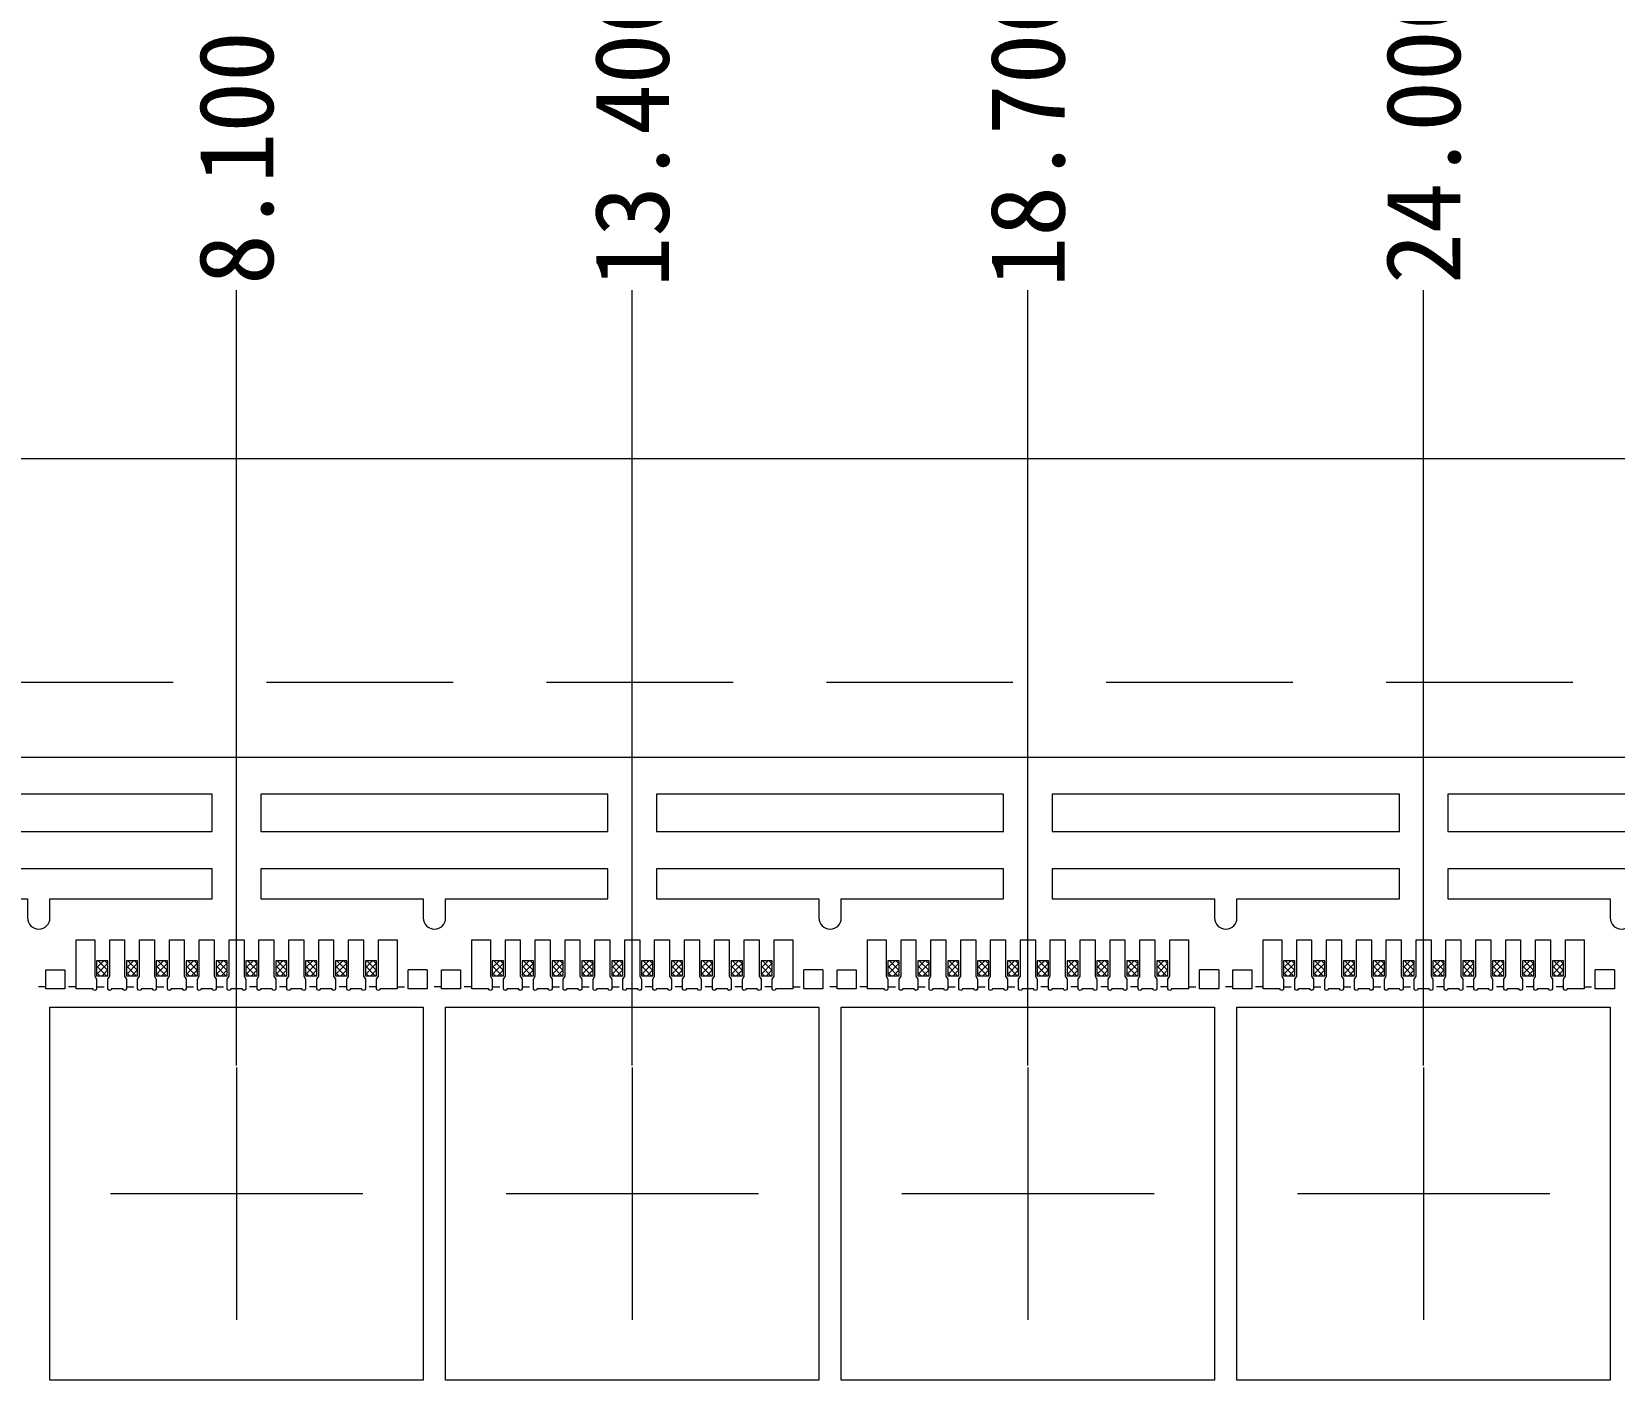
# Model space of a CAD drawing. Extents: x -140 to 3541, y -503 to -95.
# Drawn here: x 3244.92 to 3266.12, y -285.41 to -267.19 of the extents above; entities that cross this region are included whole.
import ezdxf

# ---------------------------------------------------------------- set-up
doc = ezdxf.new("R2010")
doc.units = 0
doc.header["$LTSCALE"] = 5
doc.header["$MEASUREMENT"] = 0
doc.header["$PDMODE"] = 3
for name, pattern in [('CENTER', [2, 1.25, -0.25, 0.25, -0.25]), ('DASHED', [0.75, 0.5, -0.25]), ('HIDDEN', [0.375, 0.25, -0.125])]:
    doc.linetypes.add(name, pattern=pattern)
doc.layers.get('0').update_dxf_attribs({"linetype": 'CONTINUOUS'})
doc.layers.get('Defpoints').update_dxf_attribs({"linetype": 'CONTINUOUS'})
for name, color, linetype in [('1', 7, 'CONTINUOUS'), ('1D', 4, 'CONTINUOUS'), ('center', 1, 'CONTINUOUS'), ('PKG', 2, 'CONTINUOUS'), ('PLATING', 3, 'CONTINUOUS'), ('标注', 4, 'CONTINUOUS')]:
    doc.layers.add(name, color=color, linetype=linetype)
doc.layers.add('标注线', color=3, linetype='CONTINUOUS', lineweight=18)
doc.styles.add('SIMPLEX', font='SIMPLEX')
doc.styles.add('宋体', font='')
doc.styles.get('宋体').set_extended_font_data('SimSun')
doc.dimstyles.new('副本Standard', dxfattribs={"dimtxt": 0.05, "dimasz": 0.05, "dimexe": 0.07, "dimexo": 0.07, "dimgap": 0.07, "dimtad": 1, "dimzin": 1, "dimdsep": 46, "dimtxsty": 'SIMPLEX', "dimcen": 0.1, "dimclrd": 256, "dimclre": 256, "dimclrt": 256, "dimadec": 0, "dimazin": 0, "dimtfac": 1, "dimtofl": 0, "dimtmove": 0, "dimatfit": 0, "dimfxl": 1, "dimlwd": -1, "dimlwe": -1, "dimarcsym": 0})

# ---------------------------------------------------------------- blocks, each defined once
blk = doc.blocks.new('*D84')
at = {"layer": 'Defpoints', "color": 0}
for p in [(3247.664, -270.656), (3239.564, -274.423), (3247.664, -281.071)]:
    blk.add_point(p, dxfattribs=at)
at = {"layer": '标注', "lineweight": 0}
blk.add_line((3247.664, -281.046), (3247.664, -270.656), dxfattribs=at)
at = {"layer": '标注', "lineweight": 0, "insert": (3247.664, -268.885), "char_height": 1, "attachment_point": 5, "rotation": 90, "style": '宋体'}
blk.add_mtext('8.100', dxfattribs=at)
blk = doc.blocks.new('*D85')
at = {"layer": 'Defpoints', "color": 0}
for p in [(3252.964, -270.656), (3239.564, -274.423), (3252.964, -281.071)]:
    blk.add_point(p, dxfattribs=at)
at = {"layer": '标注', "lineweight": 0}
blk.add_line((3252.964, -281.046), (3252.964, -270.656), dxfattribs=at)
at = {"layer": '标注', "lineweight": 0, "insert": (3252.964, -268.578), "char_height": 1, "attachment_point": 5, "rotation": 90, "style": '宋体'}
blk.add_mtext('13.400', dxfattribs=at)
blk = doc.blocks.new('*D86')
at = {"layer": 'Defpoints', "color": 0}
for p in [(3258.264, -270.656), (3239.564, -274.423), (3258.264, -281.071)]:
    blk.add_point(p, dxfattribs=at)
at = {"layer": '标注', "lineweight": 0}
blk.add_line((3258.264, -281.046), (3258.264, -270.656), dxfattribs=at)
at = {"layer": '标注', "lineweight": 0, "insert": (3258.264, -268.578), "char_height": 1, "attachment_point": 5, "rotation": 90, "style": '宋体'}
blk.add_mtext('18.700', dxfattribs=at)
blk = doc.blocks.new('*D87')
at = {"layer": 'Defpoints', "color": 0}
for p in [(3263.564, -270.656), (3239.564, -274.423), (3263.564, -281.071)]:
    blk.add_point(p, dxfattribs=at)
at = {"layer": '标注', "lineweight": 0}
blk.add_line((3263.564, -281.046), (3263.564, -270.656), dxfattribs=at)
at = {"layer": '标注', "lineweight": 0, "insert": (3263.564, -268.533), "char_height": 1, "attachment_point": 5, "rotation": 90, "style": '宋体'}
blk.add_mtext('24.000', dxfattribs=at)
blk = doc.blocks.new('*D88')
at = {"layer": 'Defpoints', "color": 0}
for p in [(3268.864, -270.656), (3239.564, -274.423), (3268.864, -281.071)]:
    blk.add_point(p, dxfattribs=at)
at = {"layer": '标注', "lineweight": 0}
blk.add_line((3268.864, -281.046), (3268.864, -270.656), dxfattribs=at)
at = {"layer": '标注', "lineweight": 0, "insert": (3268.864, -268.533), "char_height": 1, "attachment_point": 5, "rotation": 90, "style": '宋体'}
blk.add_mtext('29.300', dxfattribs=at)
blk = doc.blocks.new('*D89')
at = {"layer": 'Defpoints', "color": 0}
for p in [(3274.164, -270.656), (3239.564, -274.423), (3274.164, -281.071)]:
    blk.add_point(p, dxfattribs=at)
at = {"layer": '标注', "lineweight": 0}
blk.add_line((3274.164, -281.046), (3274.164, -270.656), dxfattribs=at)
at = {"layer": '标注', "lineweight": 0, "insert": (3274.164, -268.539), "char_height": 1, "attachment_point": 5, "rotation": 90, "style": '宋体'}
blk.add_mtext('34.600', dxfattribs=at)

msp = doc.modelspace()

# ---------------------------------------------------------------- linework, layer by layer
at = {"lineweight": 0}
for points in [[(3242.68934, -277.91135), (3247.33934, -277.91135), (3247.33934, -277.41135), (3242.68934, -277.41128)], [(3247.98934, -277.91135), (3252.63934, -277.91135), (3252.63934, -277.41135), (3247.98934, -277.41128)], [(3253.28934, -277.91135), (3257.93934, -277.91135), (3257.93934, -277.41135), (3253.28934, -277.41128)], [(3258.58934, -277.91135), (3263.23934, -277.91135), (3263.23934, -277.41135), (3258.58934, -277.41128)], [(3263.88934, -277.91135), (3268.53934, -277.91135), (3268.53934, -277.41135), (3263.88934, -277.41128)]]:
    msp.add_lwpolyline(points, close=True, dxfattribs=at)
for points in [[(3244.86434, -279.06635, 1), (3245.16434, -279.06635), (3245.16434, -278.81135), (3247.33934, -278.81135), (3247.33934, -278.41135), (3242.68934, -278.41135), (3242.68934, -278.81135), (3244.86434, -278.81135)], [(3250.16434, -279.06635, 1), (3250.46434, -279.06635), (3250.46434, -278.81135), (3252.63934, -278.81135), (3252.63934, -278.41135), (3247.98934, -278.41135), (3247.98934, -278.81135), (3250.16434, -278.81135)], [(3255.46434, -279.06635, 1), (3255.76434, -279.06635), (3255.76434, -278.81135), (3257.93934, -278.81135), (3257.93934, -278.41135), (3253.28934, -278.41135), (3253.28934, -278.81135), (3255.46434, -278.81135)], [(3260.76434, -279.06635, 1), (3261.06434, -279.06635), (3261.06434, -278.81135), (3263.23934, -278.81135), (3263.23934, -278.41135), (3258.58934, -278.41135), (3258.58934, -278.81135), (3260.76434, -278.81135)], [(3266.06434, -279.06635, 1), (3266.36434, -279.06635), (3266.36434, -278.81135), (3268.53934, -278.81135), (3268.53934, -278.41135), (3263.88934, -278.41135), (3263.88934, -278.81135), (3266.06434, -278.81135)]]:
    msp.add_lwpolyline(points, format="xyb", close=True, dxfattribs=at)
at = {"layer": '1', "linetype": 'Continuous', "lineweight": 0}
for p, q in [((3245.10934, -279.76135), (3245.36434, -279.76135)), ((3250.21934, -279.76135), (3249.96434, -279.76135)), ((3250.40934, -279.76135), (3250.66434, -279.76135)), ((3255.51934, -279.76135), (3255.26434, -279.76135)), ((3255.70934, -279.76135), (3255.96434, -279.76135)), ((3260.81934, -279.76135), (3260.56434, -279.76135)), ((3261.00934, -279.76135), (3261.26434, -279.76135)), ((3266.11934, -279.76135), (3265.86434, -279.76135))]:
    msp.add_line(p, q, dxfattribs=at)
at = {"layer": '1', "lineweight": 0}
msp.add_lwpolyline([(3276.81434, -350.91135), (3201.31434, -350.91135), (3200.31434, -349.91135), (3200.31434, -339.41135), (3202.41434, -339.41135, 0.41421356), (3202.81434, -339.01135), (3202.81434, -319.81135, 0.41421356), (3202.41434, -319.41135), (3200.31434, -319.41135), (3200.31434, -304.41135), (3202.41434, -304.41135, 0.41421356), (3202.81434, -304.01135), (3202.81434, -284.81135, 0.41421356), (3202.41434, -284.41135), (3200.31434, -284.41135), (3200.31434, -273.91135), (3201.31434, -272.91135), (3276.81434, -272.91135)], format="xyb", dxfattribs=at)
at = {"layer": '1', "linetype": 'Continuous', "lineweight": 0}
for points in [[(3245.51434, -279.36135), (3245.76434, -279.36135), (3245.76434, -279.84885), (3245.78934, -279.88635), (3245.78934, -280.01635, -0.92662528), (3245.73949, -280.01635), (3245.51434, -280.01635)], [(3246.18934, -279.88635), (3246.18934, -280.01635, -0.92662528), (3246.13949, -280.01635), (3245.9892, -280.01635, -0.92662528), (3245.93934, -280.01635), (3245.93934, -279.88635), (3245.96434, -279.84885), (3245.96434, -279.36135), (3246.16434, -279.36135), (3246.16434, -279.84885)], [(3246.56434, -279.36135), (3246.56434, -279.84885), (3246.58934, -279.88635), (3246.58934, -280.01635, -0.92662528), (3246.53949, -280.01635), (3246.3892, -280.01635, -0.92662528), (3246.33934, -280.01635), (3246.33934, -279.88635), (3246.36434, -279.84885), (3246.36434, -279.36135), (3246.53931, -279.36135)], [(3246.96434, -279.36135), (3246.96434, -279.84885), (3246.98934, -279.88635), (3246.98934, -280.01635, -0.92662528), (3246.93949, -280.01635), (3246.7892, -280.01635, -0.92662528), (3246.73934, -280.01635), (3246.73934, -279.88635), (3246.76434, -279.84885), (3246.76434, -279.36135)], [(3247.76434, -279.36135), (3247.76434, -279.84885), (3247.78934, -279.88635), (3247.78934, -280.01635, -0.92662528), (3247.73949, -280.01635), (3247.5892, -280.01635, -0.92662528), (3247.53934, -280.01635), (3247.53934, -279.88635), (3247.56434, -279.84885), (3247.56434, -279.36135)], [(3248.16434, -279.36135), (3248.16434, -279.84885), (3248.18934, -279.88635), (3248.18934, -280.01635, -0.92662528), (3248.13949, -280.01635), (3247.9892, -280.01635, -0.92662528), (3247.93934, -280.01635), (3247.93934, -279.88635), (3247.96434, -279.84885), (3247.96434, -279.36135)], [(3248.56434, -279.36135), (3248.56434, -279.84885), (3248.58934, -279.88635), (3248.58934, -280.01635, -0.92662528), (3248.53949, -280.01635), (3248.3892, -280.01635, -0.92662528), (3248.33934, -280.01635), (3248.33934, -279.88635), (3248.36434, -279.84885), (3248.36434, -279.36135)], [(3248.96434, -279.36135), (3248.96434, -279.84885), (3248.98934, -279.88635), (3248.98934, -280.01635, -0.92662528), (3248.93949, -280.01635), (3248.7892, -280.01635, -0.92662528), (3248.73934, -280.01635), (3248.73934, -279.88635), (3248.76434, -279.84885), (3248.76434, -279.36135)], [(3249.81434, -279.36135), (3249.81434, -280.01635), (3249.5892, -280.01635, -0.92662528), (3249.53934, -280.01635), (3249.53934, -279.88635), (3249.56434, -279.84885), (3249.56434, -279.36135)], [(3250.81434, -279.36135), (3251.06434, -279.36135), (3251.06434, -279.84885), (3251.08934, -279.88635), (3251.08934, -280.01635, -0.92662528), (3251.03949, -280.01635), (3250.81434, -280.01635)], [(3251.48934, -279.88635), (3251.48934, -280.01635, -0.92662528), (3251.43949, -280.01635), (3251.2892, -280.01635, -0.92662528), (3251.23934, -280.01635), (3251.23934, -279.88635), (3251.26434, -279.84885), (3251.26434, -279.36135), (3251.46434, -279.36135), (3251.46434, -279.84885)], [(3251.86434, -279.36135), (3251.86434, -279.84885), (3251.88934, -279.88635), (3251.88934, -280.01635, -0.92662528), (3251.83949, -280.01635), (3251.6892, -280.01635, -0.92662528), (3251.63934, -280.01635), (3251.63934, -279.88635), (3251.66434, -279.84885), (3251.66434, -279.36135), (3251.83931, -279.36135)], [(3252.26434, -279.36135), (3252.26434, -279.84885), (3252.28934, -279.88635), (3252.28934, -280.01635, -0.92662528), (3252.23949, -280.01635), (3252.0892, -280.01635, -0.92662528), (3252.03934, -280.01635), (3252.03934, -279.88635), (3252.06434, -279.84885), (3252.06434, -279.36135)], [(3253.06434, -279.36135), (3253.06434, -279.84885), (3253.08934, -279.88635), (3253.08934, -280.01635, -0.92662528), (3253.03949, -280.01635), (3252.8892, -280.01635, -0.92662528), (3252.83934, -280.01635), (3252.83934, -279.88635), (3252.86434, -279.84885), (3252.86434, -279.36135)], [(3253.46434, -279.36135), (3253.46434, -279.84885), (3253.48934, -279.88635), (3253.48934, -280.01635, -0.92662528), (3253.43949, -280.01635), (3253.2892, -280.01635, -0.92662528), (3253.23934, -280.01635), (3253.23934, -279.88635), (3253.26434, -279.84885), (3253.26434, -279.36135)], [(3253.86434, -279.36135), (3253.86434, -279.84885), (3253.88934, -279.88635), (3253.88934, -280.01635, -0.92662528), (3253.83949, -280.01635), (3253.6892, -280.01635, -0.92662528), (3253.63934, -280.01635), (3253.63934, -279.88635), (3253.66434, -279.84885), (3253.66434, -279.36135)], [(3254.26434, -279.36135), (3254.26434, -279.84885), (3254.28934, -279.88635), (3254.28934, -280.01635, -0.92662528), (3254.23949, -280.01635), (3254.0892, -280.01635, -0.92662528), (3254.03934, -280.01635), (3254.03934, -279.88635), (3254.06434, -279.84885), (3254.06434, -279.36135)], [(3255.11434, -279.36135), (3255.11434, -280.01635), (3254.8892, -280.01635, -0.92662528), (3254.83934, -280.01635), (3254.83934, -279.88635), (3254.86434, -279.84885), (3254.86434, -279.36135)], [(3256.11434, -279.36135), (3256.36434, -279.36135), (3256.36434, -279.84885), (3256.38934, -279.88635), (3256.38934, -280.01635, -0.92662528), (3256.33949, -280.01635), (3256.11434, -280.01635)], [(3256.78934, -279.88635), (3256.78934, -280.01635, -0.92662528), (3256.73949, -280.01635), (3256.5892, -280.01635, -0.92662528), (3256.53934, -280.01635), (3256.53934, -279.88635), (3256.56434, -279.84885), (3256.56434, -279.36135), (3256.76434, -279.36135), (3256.76434, -279.84885)], [(3257.16434, -279.36135), (3257.16434, -279.84885), (3257.18934, -279.88635), (3257.18934, -280.01635, -0.92662528), (3257.13949, -280.01635), (3256.9892, -280.01635, -0.92662528), (3256.93934, -280.01635), (3256.93934, -279.88635), (3256.96434, -279.84885), (3256.96434, -279.36135), (3257.13931, -279.36135)], [(3257.56434, -279.36135), (3257.56434, -279.84885), (3257.58934, -279.88635), (3257.58934, -280.01635, -0.92662528), (3257.53949, -280.01635), (3257.3892, -280.01635, -0.92662528), (3257.33934, -280.01635), (3257.33934, -279.88635), (3257.36434, -279.84885), (3257.36434, -279.36135)], [(3258.36434, -279.36135), (3258.36434, -279.84885), (3258.38934, -279.88635), (3258.38934, -280.01635, -0.92662528), (3258.33949, -280.01635), (3258.1892, -280.01635, -0.92662528), (3258.13934, -280.01635), (3258.13934, -279.88635), (3258.16434, -279.84885), (3258.16434, -279.36135)], [(3258.76434, -279.36135), (3258.76434, -279.84885), (3258.78934, -279.88635), (3258.78934, -280.01635, -0.92662528), (3258.73949, -280.01635), (3258.5892, -280.01635, -0.92662528), (3258.53934, -280.01635), (3258.53934, -279.88635), (3258.56434, -279.84885), (3258.56434, -279.36135)], [(3259.16434, -279.36135), (3259.16434, -279.84885), (3259.18934, -279.88635), (3259.18934, -280.01635, -0.92662528), (3259.13949, -280.01635), (3258.9892, -280.01635, -0.92662528), (3258.93934, -280.01635), (3258.93934, -279.88635), (3258.96434, -279.84885), (3258.96434, -279.36135)], [(3259.56434, -279.36135), (3259.56434, -279.84885), (3259.58934, -279.88635), (3259.58934, -280.01635, -0.92662528), (3259.53949, -280.01635), (3259.3892, -280.01635, -0.92662528), (3259.33934, -280.01635), (3259.33934, -279.88635), (3259.36434, -279.84885), (3259.36434, -279.36135)], [(3260.41434, -279.36135), (3260.41434, -280.01635), (3260.1892, -280.01635, -0.92662528), (3260.13934, -280.01635), (3260.13934, -279.88635), (3260.16434, -279.84885), (3260.16434, -279.36135)], [(3261.41434, -279.36135), (3261.66434, -279.36135), (3261.66434, -279.84885), (3261.68934, -279.88635), (3261.68934, -280.01635, -0.92662528), (3261.63949, -280.01635), (3261.41434, -280.01635)], [(3262.08934, -279.88635), (3262.08934, -280.01635, -0.92662528), (3262.03949, -280.01635), (3261.8892, -280.01635, -0.92662528), (3261.83934, -280.01635), (3261.83934, -279.88635), (3261.86434, -279.84885), (3261.86434, -279.36135), (3262.06434, -279.36135), (3262.06434, -279.84885)], [(3262.46434, -279.36135), (3262.46434, -279.84885), (3262.48934, -279.88635), (3262.48934, -280.01635, -0.92662528), (3262.43949, -280.01635), (3262.2892, -280.01635, -0.92662528), (3262.23934, -280.01635), (3262.23934, -279.88635), (3262.26434, -279.84885), (3262.26434, -279.36135), (3262.43931, -279.36135)], [(3262.86434, -279.36135), (3262.86434, -279.84885), (3262.88934, -279.88635), (3262.88934, -280.01635, -0.92662528), (3262.83949, -280.01635), (3262.6892, -280.01635, -0.92662528), (3262.63934, -280.01635), (3262.63934, -279.88635), (3262.66434, -279.84885), (3262.66434, -279.36135)], [(3263.66434, -279.36135), (3263.66434, -279.84885), (3263.68934, -279.88635), (3263.68934, -280.01635, -0.92662528), (3263.63949, -280.01635), (3263.4892, -280.01635, -0.92662528), (3263.43934, -280.01635), (3263.43934, -279.88635), (3263.46434, -279.84885), (3263.46434, -279.36135)], [(3264.06434, -279.36135), (3264.06434, -279.84885), (3264.08934, -279.88635), (3264.08934, -280.01635, -0.92662528), (3264.03949, -280.01635), (3263.8892, -280.01635, -0.92662528), (3263.83934, -280.01635), (3263.83934, -279.88635), (3263.86434, -279.84885), (3263.86434, -279.36135)], [(3264.46434, -279.36135), (3264.46434, -279.84885), (3264.48934, -279.88635), (3264.48934, -280.01635, -0.92662528), (3264.43949, -280.01635), (3264.2892, -280.01635, -0.92662528), (3264.23934, -280.01635), (3264.23934, -279.88635), (3264.26434, -279.84885), (3264.26434, -279.36135)], [(3264.86434, -279.36135), (3264.86434, -279.84885), (3264.88934, -279.88635), (3264.88934, -280.01635, -0.92662528), (3264.83949, -280.01635), (3264.6892, -280.01635, -0.92662528), (3264.63934, -280.01635), (3264.63934, -279.88635), (3264.66434, -279.84885), (3264.66434, -279.36135)], [(3265.71434, -279.36135), (3265.71434, -280.01635), (3265.4892, -280.01635, -0.92662528), (3265.43934, -280.01635), (3265.43934, -279.88635), (3265.46434, -279.84885), (3265.46434, -279.36135)]]:
    msp.add_lwpolyline(points, format="xyb", close=True, dxfattribs=at)
for points in [[(3247.16434, -279.36135), (3247.36434, -279.36135), (3247.36434, -279.84885), (3247.38934, -279.88635), (3247.38934, -280.01635, -0.92662528), (3247.33949, -280.01635), (3247.1892, -280.01635, -0.92662528), (3247.13934, -280.01635), (3247.13934, -279.88635), (3247.16434, -279.84885), (3247.16434, -279.36135), (3247.18931, -279.36135)], [(3249.16434, -279.86135), (3249.16434, -279.36135), (3249.36434, -279.36135), (3249.36434, -279.84885), (3249.38934, -279.88635), (3249.38934, -280.01635, -0.92662528), (3249.33949, -280.01635), (3249.1892, -280.01635, -0.92662528), (3249.13934, -280.01635), (3249.13934, -279.88635), (3249.16434, -279.84885)], [(3252.46434, -279.36135), (3252.66434, -279.36135), (3252.66434, -279.84885), (3252.68934, -279.88635), (3252.68934, -280.01635, -0.92662528), (3252.63949, -280.01635), (3252.4892, -280.01635, -0.92662528), (3252.43934, -280.01635), (3252.43934, -279.88635), (3252.46434, -279.84885), (3252.46434, -279.36135), (3252.48931, -279.36135)], [(3254.46434, -279.86135), (3254.46434, -279.36135), (3254.66434, -279.36135), (3254.66434, -279.84885), (3254.68934, -279.88635), (3254.68934, -280.01635, -0.92662528), (3254.63949, -280.01635), (3254.4892, -280.01635, -0.92662528), (3254.43934, -280.01635), (3254.43934, -279.88635), (3254.46434, -279.84885)], [(3257.76434, -279.36135), (3257.96434, -279.36135), (3257.96434, -279.84885), (3257.98934, -279.88635), (3257.98934, -280.01635, -0.92662528), (3257.93949, -280.01635), (3257.7892, -280.01635, -0.92662528), (3257.73934, -280.01635), (3257.73934, -279.88635), (3257.76434, -279.84885), (3257.76434, -279.36135), (3257.78931, -279.36135)], [(3259.76434, -279.86135), (3259.76434, -279.36135), (3259.96434, -279.36135), (3259.96434, -279.84885), (3259.98934, -279.88635), (3259.98934, -280.01635, -0.92662528), (3259.93949, -280.01635), (3259.7892, -280.01635, -0.92662528), (3259.73934, -280.01635), (3259.73934, -279.88635), (3259.76434, -279.84885)], [(3263.06434, -279.36135), (3263.26434, -279.36135), (3263.26434, -279.84885), (3263.28934, -279.88635), (3263.28934, -280.01635, -0.92662528), (3263.23949, -280.01635), (3263.0892, -280.01635, -0.92662528), (3263.03934, -280.01635), (3263.03934, -279.88635), (3263.06434, -279.84885), (3263.06434, -279.36135), (3263.08931, -279.36135)], [(3265.06434, -279.86135), (3265.06434, -279.36135), (3265.26434, -279.36135), (3265.26434, -279.84885), (3265.28934, -279.88635), (3265.28934, -280.01635, -0.92662528), (3265.23949, -280.01635), (3265.0892, -280.01635, -0.92662528), (3265.03934, -280.01635), (3265.03934, -279.88635), (3265.06434, -279.84885)]]:
    msp.add_lwpolyline(points, format="xyb", dxfattribs=at)
at = {"layer": '1', "lineweight": 0}
for points in [[(3245.36434, -279.76135), (3245.36434, -280.01635), (3245.10934, -280.01635), (3245.10934, -279.76135)], [(3250.21934, -279.76135), (3250.21934, -280.01635), (3249.96434, -280.01635), (3249.96434, -279.76135)], [(3250.66434, -279.76135), (3250.66434, -280.01635), (3250.40934, -280.01635), (3250.40934, -279.76135)], [(3255.51934, -279.76135), (3255.51934, -280.01635), (3255.26434, -280.01635), (3255.26434, -279.76135)], [(3255.96434, -279.76135), (3255.96434, -280.01635), (3255.70934, -280.01635), (3255.70934, -279.76135)], [(3260.81934, -279.76135), (3260.81934, -280.01635), (3260.56434, -280.01635), (3260.56434, -279.76135)], [(3261.26434, -279.76135), (3261.26434, -280.01635), (3261.00934, -280.01635), (3261.00934, -279.76135)], [(3266.11934, -279.76135), (3266.11934, -280.01635), (3265.86434, -280.01635), (3265.86434, -279.76135)]]:
    msp.add_lwpolyline(points, dxfattribs=at)
at = {"layer": '1D', "linetype": 'HIDDEN', "lineweight": 0, "ltscale": 0.05}
for p, q in [((3245.78934, -279.99135), (3245.93934, -279.99135)), ((3246.18934, -279.99135), (3246.33934, -279.99135)), ((3246.58934, -279.99135), (3246.73934, -279.99135)), ((3246.98934, -279.99135), (3247.13934, -279.99135)), ((3247.38934, -279.99135), (3247.53934, -279.99135)), ((3247.93934, -279.99135), (3247.78934, -279.99135)), ((3248.33934, -279.99135), (3248.18934, -279.99135)), ((3248.73934, -279.99135), (3248.58934, -279.99135)), ((3249.13934, -279.99135), (3248.98934, -279.99135)), ((3249.53934, -279.99135), (3249.38934, -279.99135)), ((3251.08934, -279.99135), (3251.23934, -279.99135)), ((3251.48934, -279.99135), (3251.63934, -279.99135)), ((3251.88934, -279.99135), (3252.03934, -279.99135)), ((3252.28934, -279.99135), (3252.43934, -279.99135)), ((3252.68934, -279.99135), (3252.83934, -279.99135)), ((3253.23934, -279.99135), (3253.08934, -279.99135)), ((3253.63934, -279.99135), (3253.48934, -279.99135)), ((3254.03934, -279.99135), (3253.88934, -279.99135)), ((3254.43934, -279.99135), (3254.28934, -279.99135)), ((3254.83934, -279.99135), (3254.68934, -279.99135)), ((3256.38934, -279.99135), (3256.53934, -279.99135)), ((3256.78934, -279.99135), (3256.93934, -279.99135)), ((3257.18934, -279.99135), (3257.33934, -279.99135)), ((3257.58934, -279.99135), (3257.73934, -279.99135)), ((3257.98934, -279.99135), (3258.13934, -279.99135)), ((3258.53934, -279.99135), (3258.38934, -279.99135)), ((3258.93934, -279.99135), (3258.78934, -279.99135)), ((3259.33934, -279.99135), (3259.18934, -279.99135)), ((3259.73934, -279.99135), (3259.58934, -279.99135)), ((3260.13934, -279.99135), (3259.98934, -279.99135)), ((3261.68934, -279.99135), (3261.83934, -279.99135)), ((3262.08934, -279.99135), (3262.23934, -279.99135)), ((3262.48934, -279.99135), (3262.63934, -279.99135)), ((3262.88934, -279.99135), (3263.03934, -279.99135)), ((3263.28934, -279.99135), (3263.43934, -279.99135)), ((3263.83934, -279.99135), (3263.68934, -279.99135)), ((3264.23934, -279.99135), (3264.08934, -279.99135)), ((3264.63934, -279.99135), (3264.48934, -279.99135)), ((3265.03934, -279.99135), (3264.88934, -279.99135)), ((3265.43934, -279.99135), (3265.28934, -279.99135))]:
    msp.add_line(p, q, dxfattribs=at)
at = {"layer": '1D', "linetype": 'DASHED', "lineweight": 0}
msp.add_lwpolyline([(3276.81434, -275.91135), (3200.31434, -275.91135), (3200.31434, -347.91135), (3276.81434, -347.91135)], dxfattribs=at)
at = {"layer": '1D', "color": 1, "lineweight": 0}
msp.add_lwpolyline([(3276.81434, -346.91135), (3204.81434, -346.91135), (3204.81434, -276.91135), (3276.81434, -276.91135)], dxfattribs=at)
at = {"layer": '1D', "linetype": 'HIDDEN', "lineweight": 0, "ltscale": 0.08}
for points in [[(3245.10934, -279.99135), (3244.91934, -279.99135)], [(3245.51434, -279.99135), (3245.36434, -279.99135)], [(3249.81434, -279.99135), (3249.96434, -279.99135)], [(3250.40934, -279.99135), (3250.21934, -279.99135)], [(3250.81434, -279.99135), (3250.66434, -279.99135)], [(3255.11434, -279.99135), (3255.26434, -279.99135)], [(3255.70934, -279.99135), (3255.51934, -279.99135)], [(3256.11434, -279.99135), (3255.96434, -279.99135)], [(3260.41434, -279.99135), (3260.56434, -279.99135)], [(3261.00934, -279.99135), (3260.81934, -279.99135)], [(3261.41434, -279.99135), (3261.26434, -279.99135)], [(3265.71434, -279.99135), (3265.86434, -279.99135)]]:
    msp.add_lwpolyline(points, dxfattribs=at)
at = {"layer": 'center', "linetype": 'CENTER', "lineweight": 0}
for p, q in [((3247.66434, -281.0706), (3247.66434, -284.45209)), ((3252.96434, -281.0706), (3252.96434, -284.45209)), ((3258.26434, -281.0706), (3258.26434, -284.45209)), ((3263.56434, -281.0706), (3263.56434, -284.45209)), ((3245.9736, -282.76135), (3249.35509, -282.76135)), ((3251.2736, -282.76135), (3254.65509, -282.76135)), ((3256.5736, -282.76135), (3259.95509, -282.76135)), ((3261.8736, -282.76135), (3265.25509, -282.76135))]:
    msp.add_line(p, q, dxfattribs=at)
at = {"layer": 'PKG', "linetype": 'Continuous', "lineweight": 0}
for points in [[(3245.16434, -285.26135), (3245.16434, -280.26135), (3250.16434, -280.26135), (3250.16434, -285.26135)], [(3250.46434, -285.26135), (3250.46434, -280.26135), (3255.46434, -280.26135), (3255.46434, -285.26135)], [(3255.76434, -285.26135), (3255.76434, -280.26135), (3260.76434, -280.26135), (3260.76434, -285.26135)], [(3261.06434, -285.26135), (3261.06434, -280.26135), (3266.06434, -280.26135), (3266.06434, -285.26135)]]:
    msp.add_lwpolyline(points, close=True, dxfattribs=at)
at = {"layer": 'PLATING', "lineweight": 0}
for p, q in [((3245.93934, -279.64135), (3245.78934, -279.64135)), ((3245.78934, -279.64135), (3245.78934, -279.84135)), ((3245.93934, -279.84135), (3245.93934, -279.64135)), ((3246.33934, -279.64135), (3246.18934, -279.64135)), ((3246.18934, -279.64135), (3246.18934, -279.84135)), ((3246.33934, -279.84135), (3246.33934, -279.64135)), ((3246.73934, -279.64135), (3246.58934, -279.64135)), ((3246.58934, -279.64135), (3246.58934, -279.84135)), ((3246.73934, -279.84135), (3246.73934, -279.64135)), ((3247.13934, -279.64135), (3246.98934, -279.64135)), ((3246.98934, -279.64135), (3246.98934, -279.84135)), ((3247.13934, -279.84135), (3247.13934, -279.64135)), ((3247.53934, -279.64135), (3247.38934, -279.64135)), ((3247.38934, -279.64135), (3247.38934, -279.84135)), ((3247.53934, -279.84135), (3247.53934, -279.64135)), ((3247.93934, -279.64135), (3247.78934, -279.64135)), ((3247.78934, -279.64135), (3247.78934, -279.84135)), ((3247.93934, -279.84135), (3247.93934, -279.64135)), ((3248.33934, -279.64135), (3248.18934, -279.64135)), ((3248.18934, -279.64135), (3248.18934, -279.84135)), ((3248.33934, -279.84135), (3248.33934, -279.64135)), ((3248.73934, -279.64135), (3248.58934, -279.64135)), ((3248.58934, -279.64135), (3248.58934, -279.84135)), ((3248.73934, -279.84135), (3248.73934, -279.64135)), ((3249.13934, -279.64135), (3248.98934, -279.64135)), ((3248.98934, -279.64135), (3248.98934, -279.84135)), ((3249.13934, -279.84135), (3249.13934, -279.64135)), ((3249.53934, -279.64135), (3249.38934, -279.64135)), ((3249.38934, -279.64135), (3249.38934, -279.84135)), ((3249.53934, -279.84135), (3249.53934, -279.64135)), ((3251.23934, -279.64135), (3251.08934, -279.64135)), ((3251.08934, -279.64135), (3251.08934, -279.84135)), ((3251.23934, -279.84135), (3251.23934, -279.64135)), ((3251.63934, -279.64135), (3251.48934, -279.64135)), ((3251.48934, -279.64135), (3251.48934, -279.84135)), ((3251.63934, -279.84135), (3251.63934, -279.64135)), ((3252.03934, -279.64135), (3251.88934, -279.64135)), ((3251.88934, -279.64135), (3251.88934, -279.84135)), ((3252.03934, -279.84135), (3252.03934, -279.64135)), ((3252.43934, -279.64135), (3252.28934, -279.64135)), ((3252.28934, -279.64135), (3252.28934, -279.84135)), ((3252.43934, -279.84135), (3252.43934, -279.64135)), ((3252.83934, -279.64135), (3252.68934, -279.64135)), ((3252.68934, -279.64135), (3252.68934, -279.84135)), ((3252.83934, -279.84135), (3252.83934, -279.64135)), ((3253.23934, -279.64135), (3253.08934, -279.64135)), ((3253.08934, -279.64135), (3253.08934, -279.84135)), ((3253.23934, -279.84135), (3253.23934, -279.64135)), ((3253.63934, -279.64135), (3253.48934, -279.64135)), ((3253.48934, -279.64135), (3253.48934, -279.84135)), ((3253.63934, -279.84135), (3253.63934, -279.64135)), ((3254.03934, -279.64135), (3253.88934, -279.64135)), ((3253.88934, -279.64135), (3253.88934, -279.84135)), ((3254.03934, -279.84135), (3254.03934, -279.64135)), ((3254.43934, -279.64135), (3254.28934, -279.64135)), ((3254.28934, -279.64135), (3254.28934, -279.84135)), ((3254.43934, -279.84135), (3254.43934, -279.64135)), ((3254.83934, -279.64135), (3254.68934, -279.64135)), ((3254.68934, -279.64135), (3254.68934, -279.84135)), ((3254.83934, -279.84135), (3254.83934, -279.64135)), ((3256.53934, -279.64135), (3256.38934, -279.64135)), ((3256.38934, -279.64135), (3256.38934, -279.84135)), ((3256.53934, -279.84135), (3256.53934, -279.64135)), ((3256.93934, -279.64135), (3256.78934, -279.64135)), ((3256.78934, -279.64135), (3256.78934, -279.84135)), ((3256.93934, -279.84135), (3256.93934, -279.64135)), ((3257.33934, -279.64135), (3257.18934, -279.64135)), ((3257.18934, -279.64135), (3257.18934, -279.84135)), ((3257.33934, -279.84135), (3257.33934, -279.64135)), ((3257.73934, -279.64135), (3257.58934, -279.64135)), ((3257.58934, -279.64135), (3257.58934, -279.84135)), ((3257.73934, -279.84135), (3257.73934, -279.64135)), ((3258.13934, -279.64135), (3257.98934, -279.64135)), ((3257.98934, -279.64135), (3257.98934, -279.84135)), ((3258.13934, -279.84135), (3258.13934, -279.64135)), ((3258.53934, -279.64135), (3258.38934, -279.64135)), ((3258.38934, -279.64135), (3258.38934, -279.84135)), ((3258.53934, -279.84135), (3258.53934, -279.64135)), ((3258.93934, -279.64135), (3258.78934, -279.64135)), ((3258.78934, -279.64135), (3258.78934, -279.84135)), ((3258.93934, -279.84135), (3258.93934, -279.64135)), ((3259.33934, -279.64135), (3259.18934, -279.64135)), ((3259.18934, -279.64135), (3259.18934, -279.84135)), ((3259.33934, -279.84135), (3259.33934, -279.64135)), ((3259.73934, -279.64135), (3259.58934, -279.64135)), ((3259.58934, -279.64135), (3259.58934, -279.84135)), ((3259.73934, -279.84135), (3259.73934, -279.64135)), ((3260.13934, -279.64135), (3259.98934, -279.64135)), ((3259.98934, -279.64135), (3259.98934, -279.84135)), ((3260.13934, -279.84135), (3260.13934, -279.64135)), ((3261.83934, -279.64135), (3261.68934, -279.64135)), ((3261.68934, -279.64135), (3261.68934, -279.84135)), ((3261.83934, -279.84135), (3261.83934, -279.64135)), ((3262.23934, -279.64135), (3262.08934, -279.64135)), ((3262.08934, -279.64135), (3262.08934, -279.84135)), ((3262.23934, -279.84135), (3262.23934, -279.64135)), ((3262.63934, -279.64135), (3262.48934, -279.64135)), ((3262.48934, -279.64135), (3262.48934, -279.84135)), ((3262.63934, -279.84135), (3262.63934, -279.64135)), ((3263.03934, -279.64135), (3262.88934, -279.64135)), ((3262.88934, -279.64135), (3262.88934, -279.84135)), ((3263.03934, -279.84135), (3263.03934, -279.64135)), ((3263.43934, -279.64135), (3263.28934, -279.64135)), ((3263.28934, -279.64135), (3263.28934, -279.84135)), ((3263.43934, -279.84135), (3263.43934, -279.64135)), ((3263.83934, -279.64135), (3263.68934, -279.64135)), ((3263.68934, -279.64135), (3263.68934, -279.84135)), ((3263.83934, -279.84135), (3263.83934, -279.64135)), ((3264.23934, -279.64135), (3264.08934, -279.64135)), ((3264.08934, -279.64135), (3264.08934, -279.84135)), ((3264.23934, -279.84135), (3264.23934, -279.64135)), ((3264.63934, -279.64135), (3264.48934, -279.64135)), ((3264.48934, -279.64135), (3264.48934, -279.84135)), ((3264.63934, -279.84135), (3264.63934, -279.64135)), ((3265.03934, -279.64135), (3264.88934, -279.64135)), ((3264.88934, -279.64135), (3264.88934, -279.84135)), ((3265.03934, -279.84135), (3265.03934, -279.64135)), ((3265.43934, -279.64135), (3265.28934, -279.64135)), ((3265.28934, -279.64135), (3265.28934, -279.84135)), ((3265.43934, -279.84135), (3265.43934, -279.64135)), ((3245.78934, -279.84135), (3245.93934, -279.84135)), ((3246.18934, -279.84135), (3246.33934, -279.84135)), ((3246.58934, -279.84135), (3246.73934, -279.84135)), ((3246.98934, -279.84135), (3247.13934, -279.84135)), ((3247.38934, -279.84135), (3247.53934, -279.84135)), ((3247.78934, -279.84135), (3247.93934, -279.84135)), ((3248.18934, -279.84135), (3248.33934, -279.84135)), ((3248.58934, -279.84135), (3248.73934, -279.84135)), ((3248.98934, -279.84135), (3249.13934, -279.84135)), ((3249.38934, -279.84135), (3249.53934, -279.84135)), ((3251.08934, -279.84135), (3251.23934, -279.84135)), ((3251.48934, -279.84135), (3251.63934, -279.84135)), ((3251.88934, -279.84135), (3252.03934, -279.84135)), ((3252.28934, -279.84135), (3252.43934, -279.84135)), ((3252.68934, -279.84135), (3252.83934, -279.84135)), ((3253.08934, -279.84135), (3253.23934, -279.84135)), ((3253.48934, -279.84135), (3253.63934, -279.84135)), ((3253.88934, -279.84135), (3254.03934, -279.84135)), ((3254.28934, -279.84135), (3254.43934, -279.84135)), ((3254.68934, -279.84135), (3254.83934, -279.84135)), ((3256.38934, -279.84135), (3256.53934, -279.84135)), ((3256.78934, -279.84135), (3256.93934, -279.84135)), ((3257.18934, -279.84135), (3257.33934, -279.84135)), ((3257.58934, -279.84135), (3257.73934, -279.84135)), ((3257.98934, -279.84135), (3258.13934, -279.84135)), ((3258.38934, -279.84135), (3258.53934, -279.84135)), ((3258.78934, -279.84135), (3258.93934, -279.84135)), ((3259.18934, -279.84135), (3259.33934, -279.84135)), ((3259.58934, -279.84135), (3259.73934, -279.84135)), ((3259.98934, -279.84135), (3260.13934, -279.84135)), ((3261.68934, -279.84135), (3261.83934, -279.84135)), ((3262.08934, -279.84135), (3262.23934, -279.84135)), ((3262.48934, -279.84135), (3262.63934, -279.84135)), ((3262.88934, -279.84135), (3263.03934, -279.84135)), ((3263.28934, -279.84135), (3263.43934, -279.84135)), ((3263.68934, -279.84135), (3263.83934, -279.84135)), ((3264.08934, -279.84135), (3264.23934, -279.84135)), ((3264.48934, -279.84135), (3264.63934, -279.84135)), ((3264.88934, -279.84135), (3265.03934, -279.84135)), ((3265.28934, -279.84135), (3265.43934, -279.84135))]:
    msp.add_line(p, q, dxfattribs=at)
at = {"layer": '标注线', "lineweight": 0}
for p, q in [((3245.79701, -279.64135), (3245.78934, -279.64902)), ((3245.8854, -279.64135), (3245.78934, -279.7374)), ((3245.93934, -279.67579), (3245.78934, -279.82579)), ((3245.78934, -279.70977), (3245.92092, -279.84135)), ((3245.78934, -279.79816), (3245.83253, -279.84135)), ((3245.80931, -279.64135), (3245.93934, -279.77138)), ((3245.93934, -279.76418), (3245.86218, -279.84135)), ((3245.8977, -279.64135), (3245.93934, -279.683)), ((3246.19701, -279.64135), (3246.18934, -279.64902)), ((3246.2854, -279.64135), (3246.18934, -279.7374)), ((3246.33934, -279.67579), (3246.18934, -279.82579)), ((3246.18934, -279.70977), (3246.32092, -279.84135)), ((3246.18934, -279.79816), (3246.23253, -279.84135)), ((3246.20931, -279.64135), (3246.33934, -279.77138)), ((3246.33934, -279.76418), (3246.26218, -279.84135)), ((3246.2977, -279.64135), (3246.33934, -279.683)), ((3246.59701, -279.64135), (3246.58934, -279.64902)), ((3246.6854, -279.64135), (3246.58934, -279.7374)), ((3246.73934, -279.67579), (3246.58934, -279.82579)), ((3246.58934, -279.70977), (3246.72092, -279.84135)), ((3246.58934, -279.79816), (3246.63253, -279.84135)), ((3246.60931, -279.64135), (3246.73934, -279.77138)), ((3246.73934, -279.76418), (3246.66218, -279.84135)), ((3246.6977, -279.64135), (3246.73934, -279.683)), ((3246.99701, -279.64135), (3246.98934, -279.64902)), ((3247.0854, -279.64135), (3246.98934, -279.7374)), ((3247.13934, -279.67579), (3246.98934, -279.82579)), ((3246.98934, -279.70977), (3247.12092, -279.84135)), ((3246.98934, -279.79816), (3247.03253, -279.84135)), ((3247.00931, -279.64135), (3247.13934, -279.77138)), ((3247.13934, -279.76418), (3247.06218, -279.84135)), ((3247.0977, -279.64135), (3247.13934, -279.683)), ((3247.39701, -279.64135), (3247.38934, -279.64902)), ((3247.4854, -279.64135), (3247.38934, -279.7374)), ((3247.53934, -279.67579), (3247.38934, -279.82579)), ((3247.38934, -279.70977), (3247.52092, -279.84135)), ((3247.38934, -279.79816), (3247.43253, -279.84135)), ((3247.40931, -279.64135), (3247.53934, -279.77138)), ((3247.53934, -279.76418), (3247.46218, -279.84135)), ((3247.4977, -279.64135), (3247.53934, -279.683)), ((3247.79701, -279.64135), (3247.78934, -279.64902)), ((3247.8854, -279.64135), (3247.78934, -279.7374)), ((3247.93934, -279.67579), (3247.78934, -279.82579)), ((3247.78934, -279.70977), (3247.92092, -279.84135)), ((3247.78934, -279.79816), (3247.83253, -279.84135)), ((3247.80931, -279.64135), (3247.93934, -279.77138)), ((3247.93934, -279.76418), (3247.86218, -279.84135)), ((3247.8977, -279.64135), (3247.93934, -279.683)), ((3248.19701, -279.64135), (3248.18934, -279.64902)), ((3248.2854, -279.64135), (3248.18934, -279.7374)), ((3248.33934, -279.67579), (3248.18934, -279.82579)), ((3248.18934, -279.70977), (3248.32092, -279.84135)), ((3248.18934, -279.79816), (3248.23253, -279.84135)), ((3248.20931, -279.64135), (3248.33934, -279.77138)), ((3248.33934, -279.76418), (3248.26218, -279.84135)), ((3248.2977, -279.64135), (3248.33934, -279.683)), ((3248.59701, -279.64135), (3248.58934, -279.64902)), ((3248.6854, -279.64135), (3248.58934, -279.7374)), ((3248.73934, -279.67579), (3248.58934, -279.82579)), ((3248.58934, -279.70977), (3248.72092, -279.84135)), ((3248.58934, -279.79816), (3248.63253, -279.84135)), ((3248.60931, -279.64135), (3248.73934, -279.77138)), ((3248.73934, -279.76418), (3248.66218, -279.84135)), ((3248.6977, -279.64135), (3248.73934, -279.683)), ((3248.99701, -279.64135), (3248.98934, -279.64902)), ((3249.0854, -279.64135), (3248.98934, -279.7374)), ((3249.13934, -279.67579), (3248.98934, -279.82579)), ((3248.98934, -279.70977), (3249.12092, -279.84135)), ((3248.98934, -279.79816), (3249.03253, -279.84135)), ((3249.00931, -279.64135), (3249.13934, -279.77138)), ((3249.13934, -279.76418), (3249.06218, -279.84135)), ((3249.0977, -279.64135), (3249.13934, -279.683)), ((3249.39701, -279.64135), (3249.38934, -279.64902)), ((3249.4854, -279.64135), (3249.38934, -279.7374)), ((3249.53934, -279.67579), (3249.38934, -279.82579)), ((3249.38934, -279.70977), (3249.52092, -279.84135)), ((3249.38934, -279.79816), (3249.43253, -279.84135)), ((3249.40931, -279.64135), (3249.53934, -279.77138)), ((3249.53934, -279.76418), (3249.46218, -279.84135)), ((3249.4977, -279.64135), (3249.53934, -279.683)), ((3251.09701, -279.64135), (3251.08934, -279.64902)), ((3251.1854, -279.64135), (3251.08934, -279.7374)), ((3251.23934, -279.67579), (3251.08934, -279.82579)), ((3251.08934, -279.70977), (3251.22092, -279.84135)), ((3251.08934, -279.79816), (3251.13253, -279.84135)), ((3251.10931, -279.64135), (3251.23934, -279.77138)), ((3251.23934, -279.76418), (3251.16218, -279.84135)), ((3251.1977, -279.64135), (3251.23934, -279.683)), ((3251.49701, -279.64135), (3251.48934, -279.64902)), ((3251.5854, -279.64135), (3251.48934, -279.7374)), ((3251.63934, -279.67579), (3251.48934, -279.82579)), ((3251.48934, -279.70977), (3251.62092, -279.84135)), ((3251.48934, -279.79816), (3251.53253, -279.84135)), ((3251.50931, -279.64135), (3251.63934, -279.77138)), ((3251.63934, -279.76418), (3251.56218, -279.84135)), ((3251.5977, -279.64135), (3251.63934, -279.683)), ((3251.89701, -279.64135), (3251.88934, -279.64902)), ((3251.9854, -279.64135), (3251.88934, -279.7374)), ((3252.03934, -279.67579), (3251.88934, -279.82579)), ((3251.88934, -279.70977), (3252.02092, -279.84135)), ((3251.88934, -279.79816), (3251.93253, -279.84135)), ((3251.90931, -279.64135), (3252.03934, -279.77138)), ((3252.03934, -279.76418), (3251.96218, -279.84135)), ((3251.9977, -279.64135), (3252.03934, -279.683)), ((3252.29701, -279.64135), (3252.28934, -279.64902)), ((3252.3854, -279.64135), (3252.28934, -279.7374)), ((3252.43934, -279.67579), (3252.28934, -279.82579)), ((3252.28934, -279.70977), (3252.42092, -279.84135)), ((3252.28934, -279.79816), (3252.33253, -279.84135)), ((3252.30931, -279.64135), (3252.43934, -279.77138)), ((3252.43934, -279.76418), (3252.36218, -279.84135)), ((3252.3977, -279.64135), (3252.43934, -279.683)), ((3252.69701, -279.64135), (3252.68934, -279.64902)), ((3252.7854, -279.64135), (3252.68934, -279.7374)), ((3252.83934, -279.67579), (3252.68934, -279.82579)), ((3252.68934, -279.70977), (3252.82092, -279.84135)), ((3252.68934, -279.79816), (3252.73253, -279.84135)), ((3252.70931, -279.64135), (3252.83934, -279.77138)), ((3252.83934, -279.76418), (3252.76218, -279.84135)), ((3252.7977, -279.64135), (3252.83934, -279.683)), ((3253.09701, -279.64135), (3253.08934, -279.64902)), ((3253.1854, -279.64135), (3253.08934, -279.7374)), ((3253.23934, -279.67579), (3253.08934, -279.82579)), ((3253.08934, -279.70977), (3253.22092, -279.84135)), ((3253.08934, -279.79816), (3253.13253, -279.84135)), ((3253.10931, -279.64135), (3253.23934, -279.77138)), ((3253.23934, -279.76418), (3253.16218, -279.84135)), ((3253.1977, -279.64135), (3253.23934, -279.683)), ((3253.49701, -279.64135), (3253.48934, -279.64902)), ((3253.5854, -279.64135), (3253.48934, -279.7374)), ((3253.63934, -279.67579), (3253.48934, -279.82579)), ((3253.48934, -279.70977), (3253.62092, -279.84135)), ((3253.48934, -279.79816), (3253.53253, -279.84135)), ((3253.50931, -279.64135), (3253.63934, -279.77138)), ((3253.63934, -279.76418), (3253.56218, -279.84135)), ((3253.5977, -279.64135), (3253.63934, -279.683)), ((3253.89701, -279.64135), (3253.88934, -279.64902)), ((3253.9854, -279.64135), (3253.88934, -279.7374)), ((3254.03934, -279.67579), (3253.88934, -279.82579)), ((3253.88934, -279.70977), (3254.02092, -279.84135)), ((3253.88934, -279.79816), (3253.93253, -279.84135)), ((3253.90931, -279.64135), (3254.03934, -279.77138)), ((3254.03934, -279.76418), (3253.96218, -279.84135)), ((3253.9977, -279.64135), (3254.03934, -279.683)), ((3254.29701, -279.64135), (3254.28934, -279.64902)), ((3254.3854, -279.64135), (3254.28934, -279.7374)), ((3254.43934, -279.67579), (3254.28934, -279.82579)), ((3254.28934, -279.70977), (3254.42092, -279.84135)), ((3254.28934, -279.79816), (3254.33253, -279.84135)), ((3254.30931, -279.64135), (3254.43934, -279.77138)), ((3254.43934, -279.76418), (3254.36218, -279.84135)), ((3254.3977, -279.64135), (3254.43934, -279.683)), ((3254.69701, -279.64135), (3254.68934, -279.64902)), ((3254.7854, -279.64135), (3254.68934, -279.7374)), ((3254.83934, -279.67579), (3254.68934, -279.82579)), ((3254.68934, -279.70977), (3254.82092, -279.84135)), ((3254.68934, -279.79816), (3254.73253, -279.84135)), ((3254.70931, -279.64135), (3254.83934, -279.77138)), ((3254.83934, -279.76418), (3254.76218, -279.84135)), ((3254.7977, -279.64135), (3254.83934, -279.683)), ((3256.39701, -279.64135), (3256.38934, -279.64902)), ((3256.4854, -279.64135), (3256.38934, -279.7374)), ((3256.53934, -279.67579), (3256.38934, -279.82579)), ((3256.38934, -279.70977), (3256.52092, -279.84135)), ((3256.38934, -279.79816), (3256.43253, -279.84135)), ((3256.40931, -279.64135), (3256.53934, -279.77138)), ((3256.53934, -279.76418), (3256.46218, -279.84135)), ((3256.4977, -279.64135), (3256.53934, -279.683)), ((3256.79701, -279.64135), (3256.78934, -279.64902)), ((3256.8854, -279.64135), (3256.78934, -279.7374)), ((3256.93934, -279.67579), (3256.78934, -279.82579)), ((3256.78934, -279.70977), (3256.92092, -279.84135)), ((3256.78934, -279.79816), (3256.83253, -279.84135)), ((3256.80931, -279.64135), (3256.93934, -279.77138)), ((3256.93934, -279.76418), (3256.86218, -279.84135)), ((3256.8977, -279.64135), (3256.93934, -279.683)), ((3257.19701, -279.64135), (3257.18934, -279.64902)), ((3257.2854, -279.64135), (3257.18934, -279.7374)), ((3257.33934, -279.67579), (3257.18934, -279.82579)), ((3257.18934, -279.70977), (3257.32092, -279.84135)), ((3257.18934, -279.79816), (3257.23253, -279.84135)), ((3257.20931, -279.64135), (3257.33934, -279.77138)), ((3257.33934, -279.76418), (3257.26218, -279.84135)), ((3257.2977, -279.64135), (3257.33934, -279.683)), ((3257.59701, -279.64135), (3257.58934, -279.64902)), ((3257.6854, -279.64135), (3257.58934, -279.7374)), ((3257.73934, -279.67579), (3257.58934, -279.82579)), ((3257.58934, -279.70977), (3257.72092, -279.84135)), ((3257.58934, -279.79816), (3257.63253, -279.84135)), ((3257.60931, -279.64135), (3257.73934, -279.77138)), ((3257.73934, -279.76418), (3257.66218, -279.84135)), ((3257.6977, -279.64135), (3257.73934, -279.683)), ((3257.99701, -279.64135), (3257.98934, -279.64902)), ((3258.0854, -279.64135), (3257.98934, -279.7374)), ((3258.13934, -279.67579), (3257.98934, -279.82579)), ((3257.98934, -279.70977), (3258.12092, -279.84135)), ((3257.98934, -279.79816), (3258.03253, -279.84135)), ((3258.00931, -279.64135), (3258.13934, -279.77138)), ((3258.13934, -279.76418), (3258.06218, -279.84135)), ((3258.0977, -279.64135), (3258.13934, -279.683)), ((3258.39701, -279.64135), (3258.38934, -279.64902)), ((3258.4854, -279.64135), (3258.38934, -279.7374)), ((3258.53934, -279.67579), (3258.38934, -279.82579)), ((3258.38934, -279.70977), (3258.52092, -279.84135)), ((3258.38934, -279.79816), (3258.43253, -279.84135)), ((3258.40931, -279.64135), (3258.53934, -279.77138)), ((3258.53934, -279.76418), (3258.46218, -279.84135)), ((3258.4977, -279.64135), (3258.53934, -279.683)), ((3258.79701, -279.64135), (3258.78934, -279.64902)), ((3258.8854, -279.64135), (3258.78934, -279.7374)), ((3258.93934, -279.67579), (3258.78934, -279.82579)), ((3258.78934, -279.70977), (3258.92092, -279.84135)), ((3258.78934, -279.79816), (3258.83253, -279.84135)), ((3258.80931, -279.64135), (3258.93934, -279.77138)), ((3258.93934, -279.76418), (3258.86218, -279.84135)), ((3258.8977, -279.64135), (3258.93934, -279.683)), ((3259.19701, -279.64135), (3259.18934, -279.64902)), ((3259.2854, -279.64135), (3259.18934, -279.7374)), ((3259.33934, -279.67579), (3259.18934, -279.82579)), ((3259.18934, -279.70977), (3259.32092, -279.84135)), ((3259.18934, -279.79816), (3259.23253, -279.84135)), ((3259.20931, -279.64135), (3259.33934, -279.77138)), ((3259.33934, -279.76418), (3259.26218, -279.84135)), ((3259.2977, -279.64135), (3259.33934, -279.683)), ((3259.59701, -279.64135), (3259.58934, -279.64902)), ((3259.6854, -279.64135), (3259.58934, -279.7374)), ((3259.73934, -279.67579), (3259.58934, -279.82579)), ((3259.58934, -279.70977), (3259.72092, -279.84135)), ((3259.58934, -279.79816), (3259.63253, -279.84135)), ((3259.60931, -279.64135), (3259.73934, -279.77138)), ((3259.73934, -279.76418), (3259.66218, -279.84135)), ((3259.6977, -279.64135), (3259.73934, -279.683)), ((3259.99701, -279.64135), (3259.98934, -279.64902)), ((3260.0854, -279.64135), (3259.98934, -279.7374)), ((3260.13934, -279.67579), (3259.98934, -279.82579)), ((3259.98934, -279.70977), (3260.12092, -279.84135)), ((3259.98934, -279.79816), (3260.03253, -279.84135)), ((3260.00931, -279.64135), (3260.13934, -279.77138)), ((3260.13934, -279.76418), (3260.06218, -279.84135)), ((3260.0977, -279.64135), (3260.13934, -279.683)), ((3261.69701, -279.64135), (3261.68934, -279.64902)), ((3261.7854, -279.64135), (3261.68934, -279.7374)), ((3261.83934, -279.67579), (3261.68934, -279.82579)), ((3261.68934, -279.70977), (3261.82092, -279.84135)), ((3261.68934, -279.79816), (3261.73253, -279.84135)), ((3261.70931, -279.64135), (3261.83934, -279.77138)), ((3261.83934, -279.76418), (3261.76218, -279.84135)), ((3261.7977, -279.64135), (3261.83934, -279.683)), ((3262.09701, -279.64135), (3262.08934, -279.64902)), ((3262.1854, -279.64135), (3262.08934, -279.7374)), ((3262.23934, -279.67579), (3262.08934, -279.82579)), ((3262.08934, -279.70977), (3262.22092, -279.84135)), ((3262.08934, -279.79816), (3262.13253, -279.84135)), ((3262.10931, -279.64135), (3262.23934, -279.77138)), ((3262.23934, -279.76418), (3262.16218, -279.84135)), ((3262.1977, -279.64135), (3262.23934, -279.683)), ((3262.49701, -279.64135), (3262.48934, -279.64902)), ((3262.5854, -279.64135), (3262.48934, -279.7374)), ((3262.63934, -279.67579), (3262.48934, -279.82579)), ((3262.48934, -279.70977), (3262.62092, -279.84135)), ((3262.48934, -279.79816), (3262.53253, -279.84135)), ((3262.50931, -279.64135), (3262.63934, -279.77138)), ((3262.63934, -279.76418), (3262.56218, -279.84135)), ((3262.5977, -279.64135), (3262.63934, -279.683)), ((3262.89701, -279.64135), (3262.88934, -279.64902)), ((3262.9854, -279.64135), (3262.88934, -279.7374)), ((3263.03934, -279.67579), (3262.88934, -279.82579)), ((3262.88934, -279.70977), (3263.02092, -279.84135)), ((3262.88934, -279.79816), (3262.93253, -279.84135)), ((3262.90931, -279.64135), (3263.03934, -279.77138)), ((3263.03934, -279.76418), (3262.96218, -279.84135)), ((3262.9977, -279.64135), (3263.03934, -279.683)), ((3263.29701, -279.64135), (3263.28934, -279.64902)), ((3263.3854, -279.64135), (3263.28934, -279.7374)), ((3263.43934, -279.67579), (3263.28934, -279.82579)), ((3263.28934, -279.70977), (3263.42092, -279.84135)), ((3263.28934, -279.79816), (3263.33253, -279.84135)), ((3263.30931, -279.64135), (3263.43934, -279.77138)), ((3263.43934, -279.76418), (3263.36218, -279.84135)), ((3263.3977, -279.64135), (3263.43934, -279.683)), ((3263.69701, -279.64135), (3263.68934, -279.64902)), ((3263.7854, -279.64135), (3263.68934, -279.7374)), ((3263.83934, -279.67579), (3263.68934, -279.82579)), ((3263.68934, -279.70977), (3263.82092, -279.84135)), ((3263.68934, -279.79816), (3263.73253, -279.84135)), ((3263.70931, -279.64135), (3263.83934, -279.77138)), ((3263.83934, -279.76418), (3263.76218, -279.84135)), ((3263.7977, -279.64135), (3263.83934, -279.683)), ((3264.09701, -279.64135), (3264.08934, -279.64902)), ((3264.1854, -279.64135), (3264.08934, -279.7374)), ((3264.23934, -279.67579), (3264.08934, -279.82579)), ((3264.08934, -279.70977), (3264.22092, -279.84135)), ((3264.08934, -279.79816), (3264.13253, -279.84135)), ((3264.10931, -279.64135), (3264.23934, -279.77138)), ((3264.23934, -279.76418), (3264.16218, -279.84135)), ((3264.1977, -279.64135), (3264.23934, -279.683)), ((3264.49701, -279.64135), (3264.48934, -279.64902)), ((3264.5854, -279.64135), (3264.48934, -279.7374)), ((3264.63934, -279.67579), (3264.48934, -279.82579)), ((3264.48934, -279.70977), (3264.62092, -279.84135)), ((3264.48934, -279.79816), (3264.53253, -279.84135)), ((3264.50931, -279.64135), (3264.63934, -279.77138)), ((3264.63934, -279.76418), (3264.56218, -279.84135)), ((3264.5977, -279.64135), (3264.63934, -279.683)), ((3264.89701, -279.64135), (3264.88934, -279.64902)), ((3264.9854, -279.64135), (3264.88934, -279.7374)), ((3265.03934, -279.67579), (3264.88934, -279.82579)), ((3264.88934, -279.70977), (3265.02092, -279.84135)), ((3264.88934, -279.79816), (3264.93253, -279.84135)), ((3264.90931, -279.64135), (3265.03934, -279.77138)), ((3265.03934, -279.76418), (3264.96218, -279.84135)), ((3264.9977, -279.64135), (3265.03934, -279.683)), ((3265.29701, -279.64135), (3265.28934, -279.64902)), ((3265.3854, -279.64135), (3265.28934, -279.7374)), ((3265.43934, -279.67579), (3265.28934, -279.82579)), ((3265.28934, -279.70977), (3265.42092, -279.84135)), ((3265.28934, -279.79816), (3265.33253, -279.84135)), ((3265.30931, -279.64135), (3265.43934, -279.77138)), ((3265.43934, -279.76418), (3265.36218, -279.84135)), ((3265.3977, -279.64135), (3265.43934, -279.683))]:
    msp.add_line(p, q, dxfattribs=at)

# ---------------------------------------------------------------- dimensions: what is measured, and where the dimension line sits
at = {"layer": '标注', "lineweight": 0}
for feature_location, picture, middle in [((3263.56434, -281.0706), '*D87', (3263.56434, -268.53314)), ((3268.86434, -281.0706), '*D88', (3268.86434, -268.53314)), ((3274.16434, -281.0706), '*D89', (3274.16434, -268.53873)), ((3252.96434, -281.0706), '*D85', (3252.96434, -268.57783)), ((3258.26434, -281.0706), '*D86', (3258.26434, -268.57783)), ((3247.66434, -281.0706), '*D84', (3247.66434, -268.88509))]:
    dim = msp.add_ordinate_dim(feature_location=feature_location, offset=(0, 10.41484), dtype=1, origin=(3239.56434, -274.42335), dimstyle='副本Standard', override={"dimtxt": 1, "dimasz": 1, "dimexo": 0.025, "dimgap": 0.05, "dimtad": 0, "dimdec": 3, "dimtxsty": '宋体', "dimlwe": 0}, dxfattribs=at)
    dim.commit()
    dim.dimension.update_dxf_attribs({"geometry": picture, "text_midpoint": middle})

doc.saveas('drawing.dxf')
